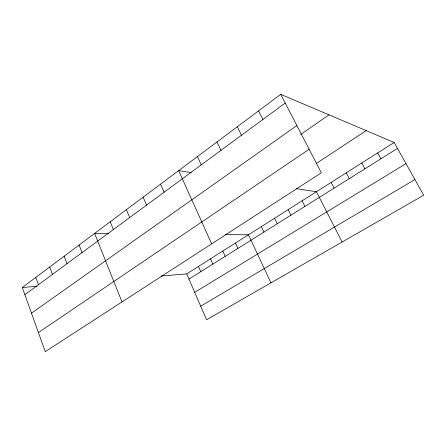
<?xml version="1.0" encoding="UTF-8"?>
<svg xmlns="http://www.w3.org/2000/svg" width="446" height="446" viewBox="0 0 446 446"><rect width="100%" height="100%" fill="white"/><g stroke="black" fill="none" stroke-linecap="round" stroke-linejoin="round"><path stroke-width="0.67" d="M280.696 94.34L321.332 172.78L45.258 351.66L22.3 287.497L280.696 94.34L394.158 142.491L423.7 195.214L206.598 319.76L186.701 273.905L161.274 276.007M24.876 294.689L285.217 103.059M31.488 313.176L296.869 125.56M300.593 134.581L328.97 114.828M38.417 332.543L309.145 149.254M316.103 163.621L366.16 130.611M186.701 273.905L394.158 142.491M188.948 279.079L397.481 148.423M194.701 292.342L406.005 163.637M200.706 306.173L414.919 179.543M22.3 287.497L37.085 286.271M108.501 233.565L94.613 233.436L121.998 301.936M225.498 234.607L248.416 234.813L270.978 282.825M191.25 172.569L178.629 170.634L211.666 243.839M296.512 188.68L316.426 191.73L342.127 242.011M377.734 152.894L380.962 158.77M361.767 163.007L364.912 168.828M346.241 172.847L349.296 178.612M331.133 182.414L334.104 188.128M258.563 110.881L262.895 119.489M302.109 200.8L304.925 206.414M288.161 209.637L290.909 215.195M237.344 126.742L241.503 135.238M274.574 218.239L277.25 223.753M261.328 226.629L263.937 232.093M216.985 141.967L220.971 150.347M197.427 156.585L201.257 164.858M235.443 243.025L237.924 248.394M222.799 251.037L225.219 256.355M210.467 258.847L212.826 264.121M198.437 266.468L200.739 271.692M160.549 184.153L164.095 192.215M143.144 197.165L146.556 205.121M126.374 209.698L129.663 217.559M110.207 221.785L113.384 229.539M79.115 245.021L82.07 252.587M64.163 256.199L67.017 263.67M49.729 266.992L52.483 274.368M35.78 277.418L38.445 284.704"/></g></svg>
